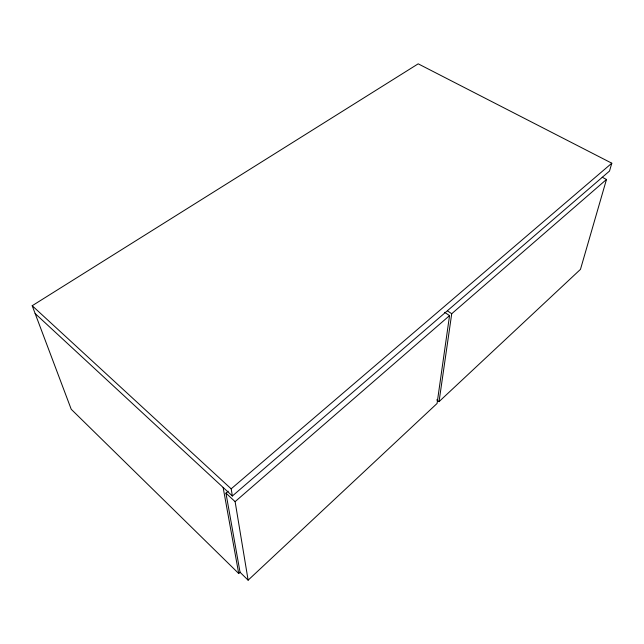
<?xml version="1.0" encoding="UTF-8"?>
<svg xmlns="http://www.w3.org/2000/svg" width="644" height="644" viewBox="0 0 644 644"><rect width="100%" height="100%" fill="white"/><g stroke="black" fill="none" stroke-linecap="round" stroke-linejoin="round"><path stroke-width="0.97" d="M444.642 312.332L449.544 315.616L437.075 403.466L248.125 580.172L240.051 572.266L225.955 493.151L228.242 491.187M436.664 399.884L439.047 401.631L451.726 313.725L606.479 179.467L602.196 177.221M606.479 179.467L580.469 269.369L439.047 401.631M240.196 572.138L238.715 573.506L71.218 409.262L32.2 305.723L418.198 63.828L611.8 163.206L609.522 171.054L232.379 495.993L35.154 313.564M248.125 580.172L235.116 501.644L449.544 315.616M232.379 495.993L231.172 488.828L611.8 163.206M447.644 310.996L451.726 313.725M32.2 305.723L231.172 488.828M225.955 493.151L235.116 501.644M223.13 487.428L238.715 573.506"/></g></svg>
